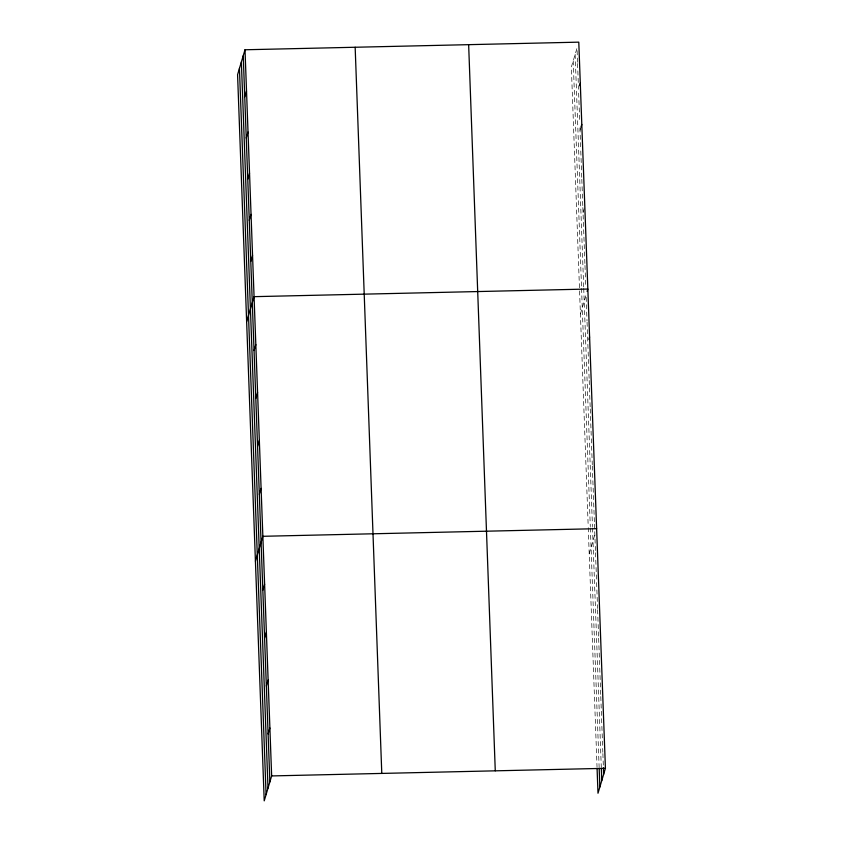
<?xml version="1.0" encoding="UTF-8"?>
<svg xmlns="http://www.w3.org/2000/svg" width="843" height="843" viewBox="0 0 843 843"><rect width="100%" height="100%" fill="white"/><g stroke="black" fill="none" stroke-linecap="round" stroke-linejoin="round"><path stroke-width="0.63" stroke-dasharray="4.21 3.16" d="M580.026 130.412L581.09 126.84M583.04 212.71L584.462 207.936M580.416 313.965L586.064 295.008L587.013 320.92M589.204 553.598L594.852 534.652M577.529 62.256L577.012 48.114L571.354 67.071L588.203 526.401M577.571 63.541L578.519 89.263M578.656 93.12L579.647 120.127M579.931 127.841L580.732 149.706M580.785 150.992L581.775 177.989M581.818 179.274L582.808 206.282M582.85 207.568L583.893 235.861M583.936 237.146L584.926 264.154M584.979 265.44L585.78 287.294M587.055 322.216L588.108 350.709M588.151 352.005L589.152 379.213M589.194 380.499L590.195 407.706M590.248 409.003L591.238 436.2M591.333 438.792L592.281 464.704M592.334 466L594.42 522.987M594.473 524.283L595.464 551.491M595.516 552.787L596.517 579.984M596.612 582.576L597.561 608.477M597.603 609.774L598.604 636.981M598.646 638.277L599.7 666.771M599.742 668.067L600.743 695.264M600.785 696.56L601.786 723.768M601.881 726.36L602.829 752.262M602.882 753.558L603.356 766.508M575.147 54.373L583.683 287.126M583.725 288.411L592.46 526.654M592.513 527.95L601.301 767.583M573.219 60.812L581.522 287.136M581.565 288.422L590.3 526.622M590.353 527.918L599.141 767.551M588.256 527.697L597.044 767.33"/><path stroke-width="1.26" d="M245.007 49.769L237.578 74.679L264.217 800.85L271.646 775.929L245.007 49.769L578.783 42.15L605.422 768.321L597.993 793.231L597.086 768.626M244.744 96.882L246.525 90.918M246.251 138.031L248.032 132.066M247.758 179.18L249.539 173.215M249.265 220.329L251.045 214.364M250.782 261.478L252.552 255.513M246.641 321.583L254.07 296.662L587.845 289.044L587.128 291.436M254.049 350.551L255.819 344.587M255.798 398.486L257.579 392.522M257.558 446.411L259.338 440.446M259.317 494.335L261.098 488.371M255.429 561.217L262.858 536.296L596.633 528.687M262.837 590.195L264.607 584.231M264.586 638.119L266.367 632.155M266.346 686.044L268.127 680.08M268.106 733.968L269.886 728.004M579.584 85.68L580.29 83.299M581.09 126.84L581.807 124.448M588.888 339.36L589.594 336.979M271.646 775.929L605.422 768.321M603.398 767.804L603.641 774.285M601.344 768.879L601.776 780.534M599.194 768.848L599.858 786.983M468.645 44.658L495.273 770.829M355.156 47.25L381.784 773.421M243.237 55.733L269.865 781.904M241.372 61.982L268 788.152M239.444 68.431L266.082 794.591"/></g></svg>
